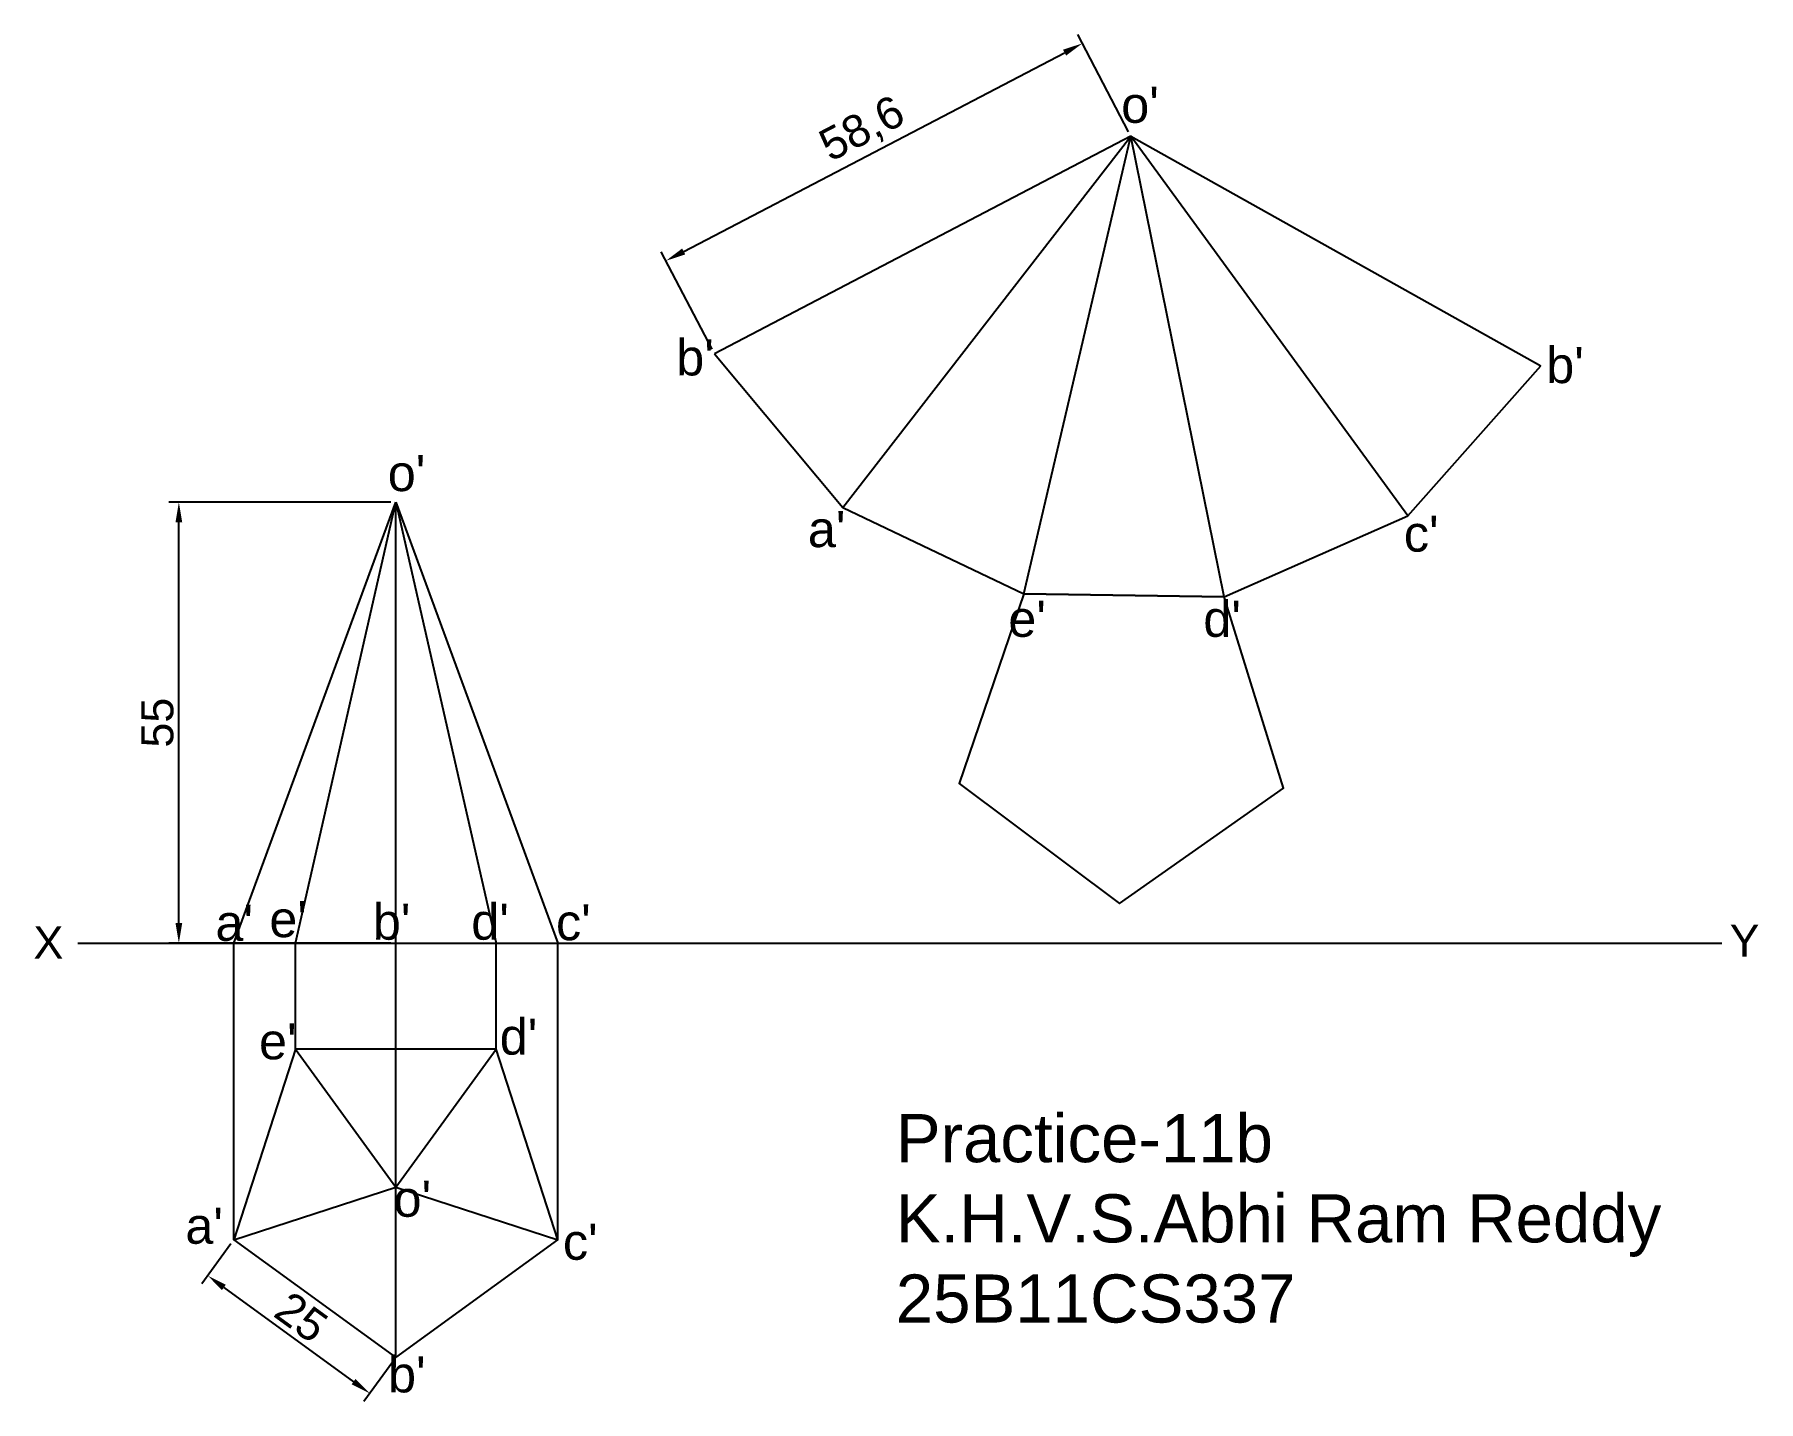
# Model space of a CAD drawing. Header units: millimetres. Extents: x 33 to 248, y 111 to 281.
import ezdxf

# ---------------------------------------------------------------- set-up
doc = ezdxf.new("R2010")
doc.units = ezdxf.units.MM
doc.header["$LTSCALE"] = 1.5
doc.linetypes.add('ACAD_ISO03W100', pattern=[30, 12, -18])
doc.styles.get("Standard").update_dxf_attribs({"font": 'arial.ttf'})
doc.dimstyles.new('ISO-25', dxfattribs={"dimtxt": 4, "dimasz": 2.5, "dimexe": 1.25, "dimexo": 0.625, "dimtad": 1, "dimtxsty": 'Standard', "dimcen": 2.5, "dimadec": 0, "dimazin": 0, "dimtfac": 1, "dimtmove": 0, "dimatfit": 3, "dimfxl": 1, "dimarcsym": 0})

# ---------------------------------------------------------------- blocks, each defined once
blk = doc.blocks.new('*D8')
at = {"color": 0, "lineweight": -2, "transparency": 16777216}
for p, q in [((77.5, 223.06), (49.81, 223.06)), ((51.06, 170.56), (51.06, 220.56)), ((77.5, 168.06), (49.81, 168.06))]:
    blk.add_line(p, q, dxfattribs=at)
at = {"color": 0, "transparency": 16777216}
for points in [[(50.64, 220.56), (51.48, 220.56), (51.06, 223.06)], [(50.64, 170.56), (51.48, 170.56), (51.06, 168.06)]]:
    blk.add_solid(points, dxfattribs=at)
at = {"layer": 'Defpoints', "color": 0, "transparency": 16777216}
for p in [(51.06, 223.06), (78.13, 223.06), (78.13, 168.06)]:
    blk.add_point(p, dxfattribs=at)
at = {"color": 0, "transparency": 16777216, "insert": (48.4, 195.56), "char_height": 4, "attachment_point": 5, "rotation": 90}
blk.add_mtext('55', dxfattribs=at)
blk = doc.blocks.new('*D9')
at = {"color": 0, "lineweight": -2, "transparency": 16777216}
for p, q in [((57.53, 130.54), (53.92, 125.57)), ((56.68, 125.11), (72.86, 113.35)), ((77.76, 115.84), (74.15, 110.87))]:
    blk.add_line(p, q, dxfattribs=at)
at = {"color": 0, "transparency": 16777216}
for points in [[(56.92, 125.45), (56.43, 124.77), (54.66, 126.58)], [(73.1, 113.69), (72.61, 113.02), (74.88, 111.88)]]:
    blk.add_solid(points, dxfattribs=at)
at = {"layer": 'Defpoints', "color": 0, "transparency": 16777216}
for p in [(57.9, 131.04), (78.13, 116.35), (74.88, 111.88)]:
    blk.add_point(p, dxfattribs=at)
at = {"color": 0, "transparency": 16777216, "insert": (66.34, 121.39), "char_height": 4, "attachment_point": 5, "rotation": 324}
blk.add_mtext('25', dxfattribs=at)
blk = doc.blocks.new('*D10')
at = {"color": 0, "lineweight": -2, "transparency": 16777216}
for p, q in [((169.53, 269.26), (163.18, 281.41)), ((114.03, 254.34), (161.55, 279.14)), ((117.58, 242.14), (111.24, 254.29))]:
    blk.add_line(p, q, dxfattribs=at)
at = {"color": 0, "transparency": 16777216}
for points in [[(161.35, 279.51), (161.74, 278.78), (163.76, 280.3)], [(113.84, 254.71), (114.23, 253.97), (111.82, 253.18)]]:
    blk.add_solid(points, dxfattribs=at)
at = {"layer": 'Defpoints', "color": 0, "transparency": 16777216}
for p in [(163.76, 280.3), (169.82, 268.7), (117.87, 241.58)]:
    blk.add_point(p, dxfattribs=at)
at = {"color": 0, "transparency": 16777216, "insert": (136.39, 269.43), "char_height": 4, "attachment_point": 5, "rotation": 27.5708}
blk.add_mtext('58,6', dxfattribs=at)

msp = doc.modelspace()

# ---------------------------------------------------------------- linework, layer by layer
for p, q in [((169.818, 268.704), (117.872, 241.581)), ((133.904, 222.399), (169.818, 268.704)), ((156.473, 211.644), (169.818, 268.704)), ((169.818, 268.704), (220.939, 240.057)), ((204.347, 221.357), (169.818, 268.704)), ((181.47, 211.274), (169.818, 268.704)), ((117.872, 241.581), (133.904, 222.399)), ((204.347, 221.357), (220.939, 240.057)), ((57.901, 168.064), (78.126, 223.064)), ((65.626, 168.064), (78.126, 223.064)), ((78.126, 168.064), (78.126, 223.064)), ((78.126, 223.064), (98.352, 168.064)), ((78.126, 223.064), (90.626, 168.064)), ((133.904, 222.399), (156.473, 211.644)), ((181.47, 211.274), (204.347, 221.357)), ((156.473, 211.644), (181.47, 211.274)), ((38.477, 168.064), (243.525, 168.064)), ((57.901, 131.045), (57.901, 168.064)), ((65.626, 154.821), (65.626, 168.064)), ((78.126, 137.617), (78.126, 168.064)), ((90.626, 154.821), (90.626, 168.064)), ((98.352, 131.045), (98.352, 168.064)), ((65.626, 154.821), (78.126, 137.617)), ((78.126, 137.617), (90.626, 154.821)), ((57.901, 131.045), (78.126, 137.617)), ((78.126, 116.35), (78.126, 137.617)), ((78.126, 137.617), (98.352, 131.045))]:
    msp.add_line(p, q)
for points in [[(181.47, 211.274), (156.473, 211.644), (148.397, 187.984), (168.403, 172.992), (188.843, 187.386)], [(90.626, 154.821), (65.626, 154.821), (57.901, 131.045), (78.126, 116.35), (98.352, 131.045)]]:
    msp.add_lwpolyline(points, close=True)

# ---------------------------------------------------------------- texts
at = {"char_height": 4.5, "attachment_point": 1}
for s, insert in [("o'", (168.61, 274.889)), ("b'", (113.1, 243.378)), ("b'", (221.625, 242.421)), ("o'", (77.116, 228.944)), ("a'", (129.52, 221.958)), ("c'", (203.86, 221.392)), ("e'", (154.526, 210.765)), ("d'", (178.854, 210.765)), ("a'", (55.622, 172.844)), ("e'", (62.348, 173.3)), ("b'", (75.255, 172.987)), ("d'", (87.534, 172.987)), ("c'", (98.1, 172.915)), ("e'", (61.057, 158.063)), ("d'", (91.084, 158.649)), ("o'", (77.838, 138.42)), ("a'", (51.867, 135.058)), ("c'", (98.961, 133.058)), ("b'", (77.153, 116.516))]:
    msp.add_mtext_dynamic_manual_height_columns(s, width=21.87924, gutter_width=12.5, heights=[0], dxfattribs=dict(at, insert=insert))
at = {"linetype": 'ACAD_ISO03W100', "attachment_point": 1}
for s, width, insert, char_height in [('X', 17.24847, (32.924, 170.134), 4), ('Y', 17.24847, (244.505, 170.38), 4), ('Practice-11b\\PK.H.V.S.Abhi Ram Reddy\\P25B11CS337', 154.82033, (140.49, 146.727), 6)]:
    msp.add_mtext_dynamic_manual_height_columns(s, width=width, gutter_width=12.5, heights=[0], dxfattribs=dict(at, insert=insert, char_height=char_height))

# ---------------------------------------------------------------- dimensions: what is measured, and where the dimension line sits
for p1, p2, distance, picture, middle in [((117.872, 241.581), (169.818, 268.704), 13.083, '*D10', (136.388, 269.425)), ((57.901, 131.045), (78.126, 116.35), -5.52, '*D9', (66.337, 121.39))]:
    dim = msp.add_aligned_dim(p1=p1, p2=p2, distance=distance, dimstyle='ISO-25')
    dim.commit()
    dim.dimension.update_dxf_attribs({"geometry": picture, "text_midpoint": middle})
dim = msp.add_linear_dim(base=(51.06, 223.064), p1=(78.126, 168.064), p2=(78.126, 223.064), angle=90, dimstyle='ISO-25')
dim.commit()
dim.dimension.update_dxf_attribs({"geometry": '*D8', "text_midpoint": (48.401, 195.564)})

doc.saveas('drawing.dxf')
